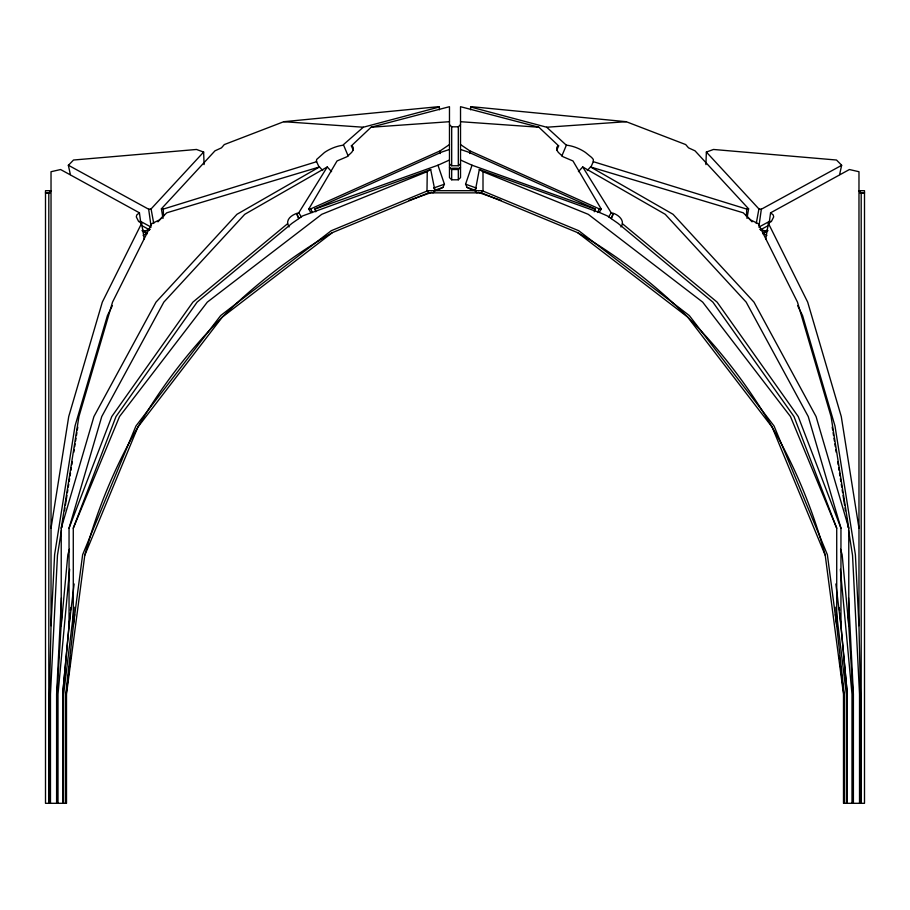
<?xml version="1.0" encoding="UTF-8"?>
<svg xmlns="http://www.w3.org/2000/svg" width="910" height="910" viewBox="0 0 910 910"><rect width="100%" height="100%" fill="white"/><g stroke="black" fill="none" stroke-linecap="round" stroke-linejoin="round"><path stroke-width="1.36" d="M140.925 223.758L139.435 212.826L60.606 169.533L51.028 171.717L51.028 625.739L49.538 694.125L49.538 803.303M440.178 153.551L440.235 150.821L449.472 144.576M839.623 174.549L841.659 165.222L836.495 160.024L713.497 149.468L706.365 152.061L705.91 164.585M746.484 216.478L746.701 209.084L593.309 161.673L591.125 166.575M51.028 625.739L54.6 554.702L75.007 426.028L107.448 315.52L112.419 305.555M61.448 597.802L56.602 694.182L56.602 803.303M61.869 613.204L56.989 694.125L56.989 803.303M69.626 569.307L58.001 694.182L58.001 803.303M62.688 803.303L62.688 694.125L69.046 625.739L74.131 583.958M62.688 694.182L70.218 613.204M70.48 610.417L70.73 607.63M475.6 187.972L475.316 190.69L479.308 169.533L600.27 212.826L607.254 215.863L618.027 223.337L712.883 302.12L793.998 416.552L836.722 528.198L836.722 625.739L844.218 694.125L844.218 803.303M68.364 165.336L73.505 160.024L196.503 149.468L203.635 152.061L204.09 164.585M74.21 607.197L63.632 694.182L63.632 803.303M74.631 614.591L65.782 694.125L65.782 803.303M69.069 670.329L66.168 694.182L66.168 803.303M69.41 667.519L69.922 663.31M70.434 659.102L70.775 656.292M449.472 160.024L437.972 165.222L444.433 184.207L442.886 187.414L437.05 190.497L434.684 189.36L430.692 169.533L427.245 171.478L426.995 190.69L428.758 192.727L332.343 232.653L222.302 317.089L137.865 427.131L84.778 555.282L66.498 694.182L66.498 803.303L45.5 803.303L45.5 190.69L50.63 190.69M434.855 189.439L434.684 190.69L434.4 187.972M769.075 223.758L770.565 212.826L849.394 169.533L858.972 171.717L858.972 625.739L860.462 694.125L860.462 803.303M759.031 225.748L761.329 209.232L841.636 165.336M51.028 528.198L68.728 416.552L102.318 302.12L141.619 223.337L138.616 221.471L136.307 216.887L136.773 214.942L139.435 212.826M69.433 549.287L67.852 554.702L61.232 625.739L61.232 528.198L78.931 416.552L112.533 302.12L151.777 223.667L159.432 219.924L166.757 212.804L319.467 166.951L322.709 170.5M61.448 530.212L57.467 555.282L50.471 694.182L50.471 803.303M61.88 527.425L62.324 524.638M62.767 521.851L63.211 519.064M64.53 510.715L64.974 507.928M65.418 505.141L66.965 495.393M67.408 492.606L67.852 489.819M68.284 487.032L68.728 484.245M69.171 481.458L69.615 478.671M70.059 475.885L70.491 473.098M70.934 470.322L71.378 467.535M71.822 464.748L72.265 461.962M73.812 452.213L74.245 449.426M74.688 446.639L75.132 443.852M75.575 441.066L76.019 438.279M76.463 435.492L76.895 432.705M77.339 429.918L77.782 427.131M746.996 218.423L748.611 208.834L695.012 150.821L688.529 147.852L685.708 144.576L626.228 121.701L471.585 106.697L470.629 106.993L470.629 109.814M765.685 239.387L768.381 223.337L771.384 221.471L773.693 216.887L773.227 214.942L770.565 212.826M756.255 223.473L758.917 208.936L706.365 152.061M460.528 160.024L472.028 165.222L465.567 184.207L467.114 187.414L472.95 190.497L475.145 189.439M61.232 528.198L93.935 416.552L156.019 302.12L236.93 214.316L319.467 166.951M69.046 625.739L69.046 528.198L101.749 416.552L163.834 302.12L244.744 214.316L327.281 166.951L331.581 171.66M69.046 528.198L111.771 416.552L192.897 302.12L287.628 223.667C287.014 217.558 293.702 214.112 298.764 212.804L327.281 166.951M427.256 190.952L331.229 230.731L220.72 315.52L135.931 426.028L82.628 554.702L73.278 625.739L73.278 528.198L116.002 416.552L197.117 302.12L291.974 223.337L302.746 215.863L430.692 169.533M470.629 106.993L546.705 127.229L566.361 145.225L561.845 155.963M597.665 212.53L599.167 208.834L601.248 209.084L599.337 212.314M73.278 528.198L119.517 416.552L207.321 302.12L321.753 214.316L426.995 171.717M620.95 226.965C625.875 220.368 617.378 213.736 611.236 212.804L582.718 166.951L578.419 171.66M556.624 150.457L558.638 145.873L538.891 127.229L460.528 106.697L460.528 177.609L458.31 179.793L451.69 179.793L449.472 177.609L449.472 106.697L371.109 127.229L351.362 145.873L353.376 150.457M611.065 218.457L613.226 213.543M611.327 218.559L613.476 213.634M594.264 211.791L595.151 208.936L468.297 152.061L460.528 149.468M310.663 212.314L308.752 209.084L337.018 160.968L347.051 156.702L351.692 152.357A19.679 7.007 -26.7 0 0 352.238 146.214L351.362 145.873M608.654 216.819L611.236 212.804M593.309 161.673L593.309 159.421L591.659 157.475L585.494 152.47A19.542 8.213 23.1 0 0 567.26 145.27L566.361 145.225M315.736 211.791L314.849 208.936L441.703 152.061L449.472 149.468M479.308 169.533L483.005 171.717L483.005 190.69L481.242 192.727L577.657 232.653L687.698 317.089L772.135 427.131L825.222 555.282L843.502 694.182L843.502 803.303L864.5 803.303L864.5 190.69L859.37 190.69M587.291 170.5L590.533 166.951L743.242 212.804L750.568 219.924L758.223 223.667L797.467 302.12L831.069 416.552L848.768 528.198L848.768 625.739L853.011 694.125L853.011 803.303M70.377 174.549L68.341 165.222L148.671 209.232L151.083 208.936L203.635 152.061M163.004 218.423L161.388 208.834L214.987 150.821L221.471 147.852L224.292 144.576L283.772 121.701L438.415 106.697L439.371 106.993L439.371 109.814M157.965 221.824L163.641 215.67M460.528 167.235L458.31 169.487L455 169.522L451.69 169.487L449.472 167.235M432.955 192.897L435.185 190.69M481.549 192.852L428.451 192.852M460.528 124.659L458.31 126.786L455 126.831L451.69 126.786L449.472 124.659M318.875 166.575L316.35 161.172L316.691 159.421L324.506 152.47A19.542 8.213 -23.1 0 1 342.74 145.27L363.295 127.229L439.371 106.993M449.472 163.948L451.69 165.756L458.31 165.756L460.528 163.948M45.5 192.852L48.81 192.727L51.028 190.952M762.91 233.096L767.244 229.991M758.838 227.125L769.974 221.096M760.771 229.627L768.199 225.612M767.073 231.14L762.808 233.449L768.029 230.639M762.705 233.665L766.618 231.527L763.786 230.537M762.887 233.301L767.096 231.026M308.752 209.084L310.833 208.834L440.235 150.821M146.214 230.537L143.348 231.504L147.295 233.665M143.359 231.743L150.23 229.365M558.638 145.873L557.762 146.214A19.679 7.007 26.7 0 0 558.308 152.357L562.949 156.702L572.981 160.968L601.248 209.084M314.621 209.232L437.972 165.222M433.706 187.983L444.433 184.207M434.889 190.224L442.886 187.414M409.125 200.325L431.727 192.374M161.388 208.834L163.299 209.084L316.691 161.673M746.701 209.084L748.611 208.834M449.779 168.634L450.495 168.487A6.359 1.001 0 0 1 459.504 168.487L460.221 168.634M146.533 230.401L149.126 229.968M371.109 127.229L449.472 121.701M546.705 127.229L626.228 121.701M426.995 190.69L483.005 190.69M45.5 192.897L50.061 192.897M859.939 192.897L864.5 192.897M858.972 190.952L861.19 192.727L864.5 192.852M460.528 121.701L538.891 127.229M283.772 121.701L363.295 127.229M758.917 208.936L761.329 209.232M760.874 229.968L766.641 231.743M759.77 229.365L763.467 230.401M465.567 184.207L476.294 187.983M467.114 187.414L475.111 190.224M478.273 192.374L500.875 200.325M472.028 165.222L595.379 209.232M483.005 171.717L588.247 214.316L702.679 302.12L790.483 416.552L836.722 528.198M482.744 190.952L578.771 230.731L689.279 315.52L774.069 426.028L827.372 554.702L836.722 625.739L835.369 614.591M460.528 144.576L469.753 150.81L599.167 208.834M141.971 230.639L147.215 233.46L142.927 231.14M142.904 231.026L147.113 233.301M140.026 221.096L151.162 227.125M141.801 225.612L149.229 229.627M590.533 166.951L673.07 214.316L753.981 302.12L816.065 416.552L848.768 528.198M582.718 166.951L665.255 214.316L746.166 302.12L808.251 416.552L840.954 528.198L840.954 625.739L847.312 694.125L847.312 803.303M142.756 229.991L147.09 233.096M622.372 223.667L717.103 302.12L798.229 416.552L840.954 528.198M474.815 190.69L477.045 192.897M746.359 215.67L752.035 221.824M298.764 212.804L301.346 216.819M768.381 223.337L807.682 302.12L841.272 416.552L858.972 528.198M797.581 305.555L802.552 315.52L834.993 426.028L855.4 554.702L858.972 625.739M348.155 155.963L343.639 145.225M296.774 213.543L298.935 218.457M296.524 213.634L298.673 218.559M287.628 223.667L289.05 226.965M310.833 208.834L312.335 212.53M840.567 549.287L842.148 554.702L848.768 625.739L848.131 613.204M151.083 208.936L153.744 223.473M141.619 223.337L144.315 239.387M832.218 427.131L832.661 429.918M833.105 432.705L833.537 435.492M833.981 438.279L834.424 441.066M834.868 443.852L835.312 446.639M835.755 449.426L836.188 452.213M837.735 461.962L838.178 464.748M838.622 467.535L839.065 470.322M839.509 473.098L839.941 475.885M840.385 478.671L840.829 481.458M841.272 484.245L841.716 487.032M842.148 489.819L842.592 492.606M843.035 495.393L844.582 505.141M845.026 507.928L845.47 510.715M846.789 519.064L847.233 521.851M847.676 524.638L848.12 527.425M848.552 530.212L852.534 555.282L859.529 694.182L859.529 803.303M148.671 209.232L150.969 225.748M835.869 583.958L840.954 625.739M835.789 607.197L846.368 694.182L846.368 803.303M839.225 656.292L839.566 659.102M840.078 663.31L840.59 667.519M840.931 670.329L843.832 694.182L843.832 803.303M840.374 569.307L851.999 694.182L851.999 803.303M839.27 607.63L839.52 610.417M839.782 613.204L847.312 694.182M848.552 597.802L853.398 694.182L853.398 803.303M163.299 209.084L163.516 216.478M469.765 150.821L469.822 153.551M861.19 192.727L861.19 803.303M458.31 126.786L458.31 165.756M458.31 169.487L458.31 179.793M451.69 126.786L451.69 165.756M451.69 169.487L451.69 179.793M48.81 192.727L48.81 803.303M577.657 232.653A531.326 531.326 0 0 1 825.222 555.282M84.778 555.282A531.326 531.326 0 0 1 332.343 232.653M763.046 233.415A13.241 5.267 7.5 0 1 766.88 235.542M143.12 235.542A13.241 5.267 -7.5 0 1 146.954 233.415"/></g></svg>
